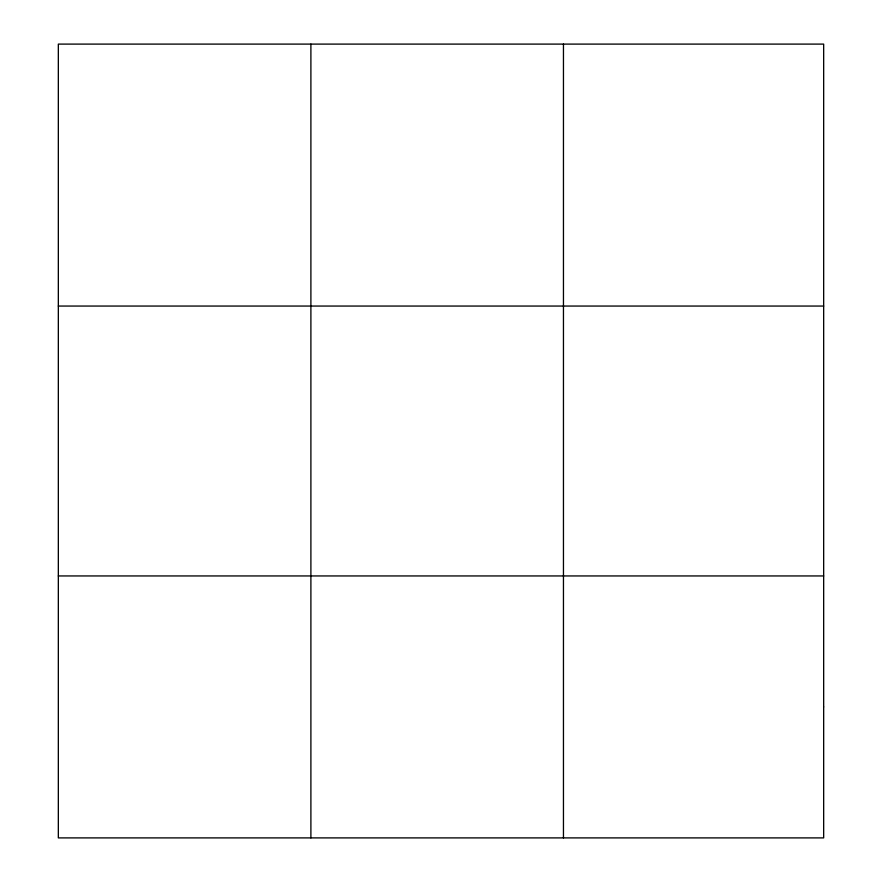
<?xml version="1.0" encoding="UTF-8"?>
<svg xmlns="http://www.w3.org/2000/svg" width="882" height="882" viewBox="0 0 882 882"><rect width="100%" height="100%" fill="white"/><g stroke="black" fill="none" stroke-linecap="round" stroke-linejoin="round"><path stroke-width="1.32" d="M310.894 44.1L310.894 837.9M563.455 44.1L563.455 837.9M58.333 306.054L823.667 306.054M58.333 575.946L823.667 575.946M823.667 706.923L823.667 837.9L58.333 837.9L58.333 44.1L823.667 44.1L823.667 706.923"/></g></svg>
